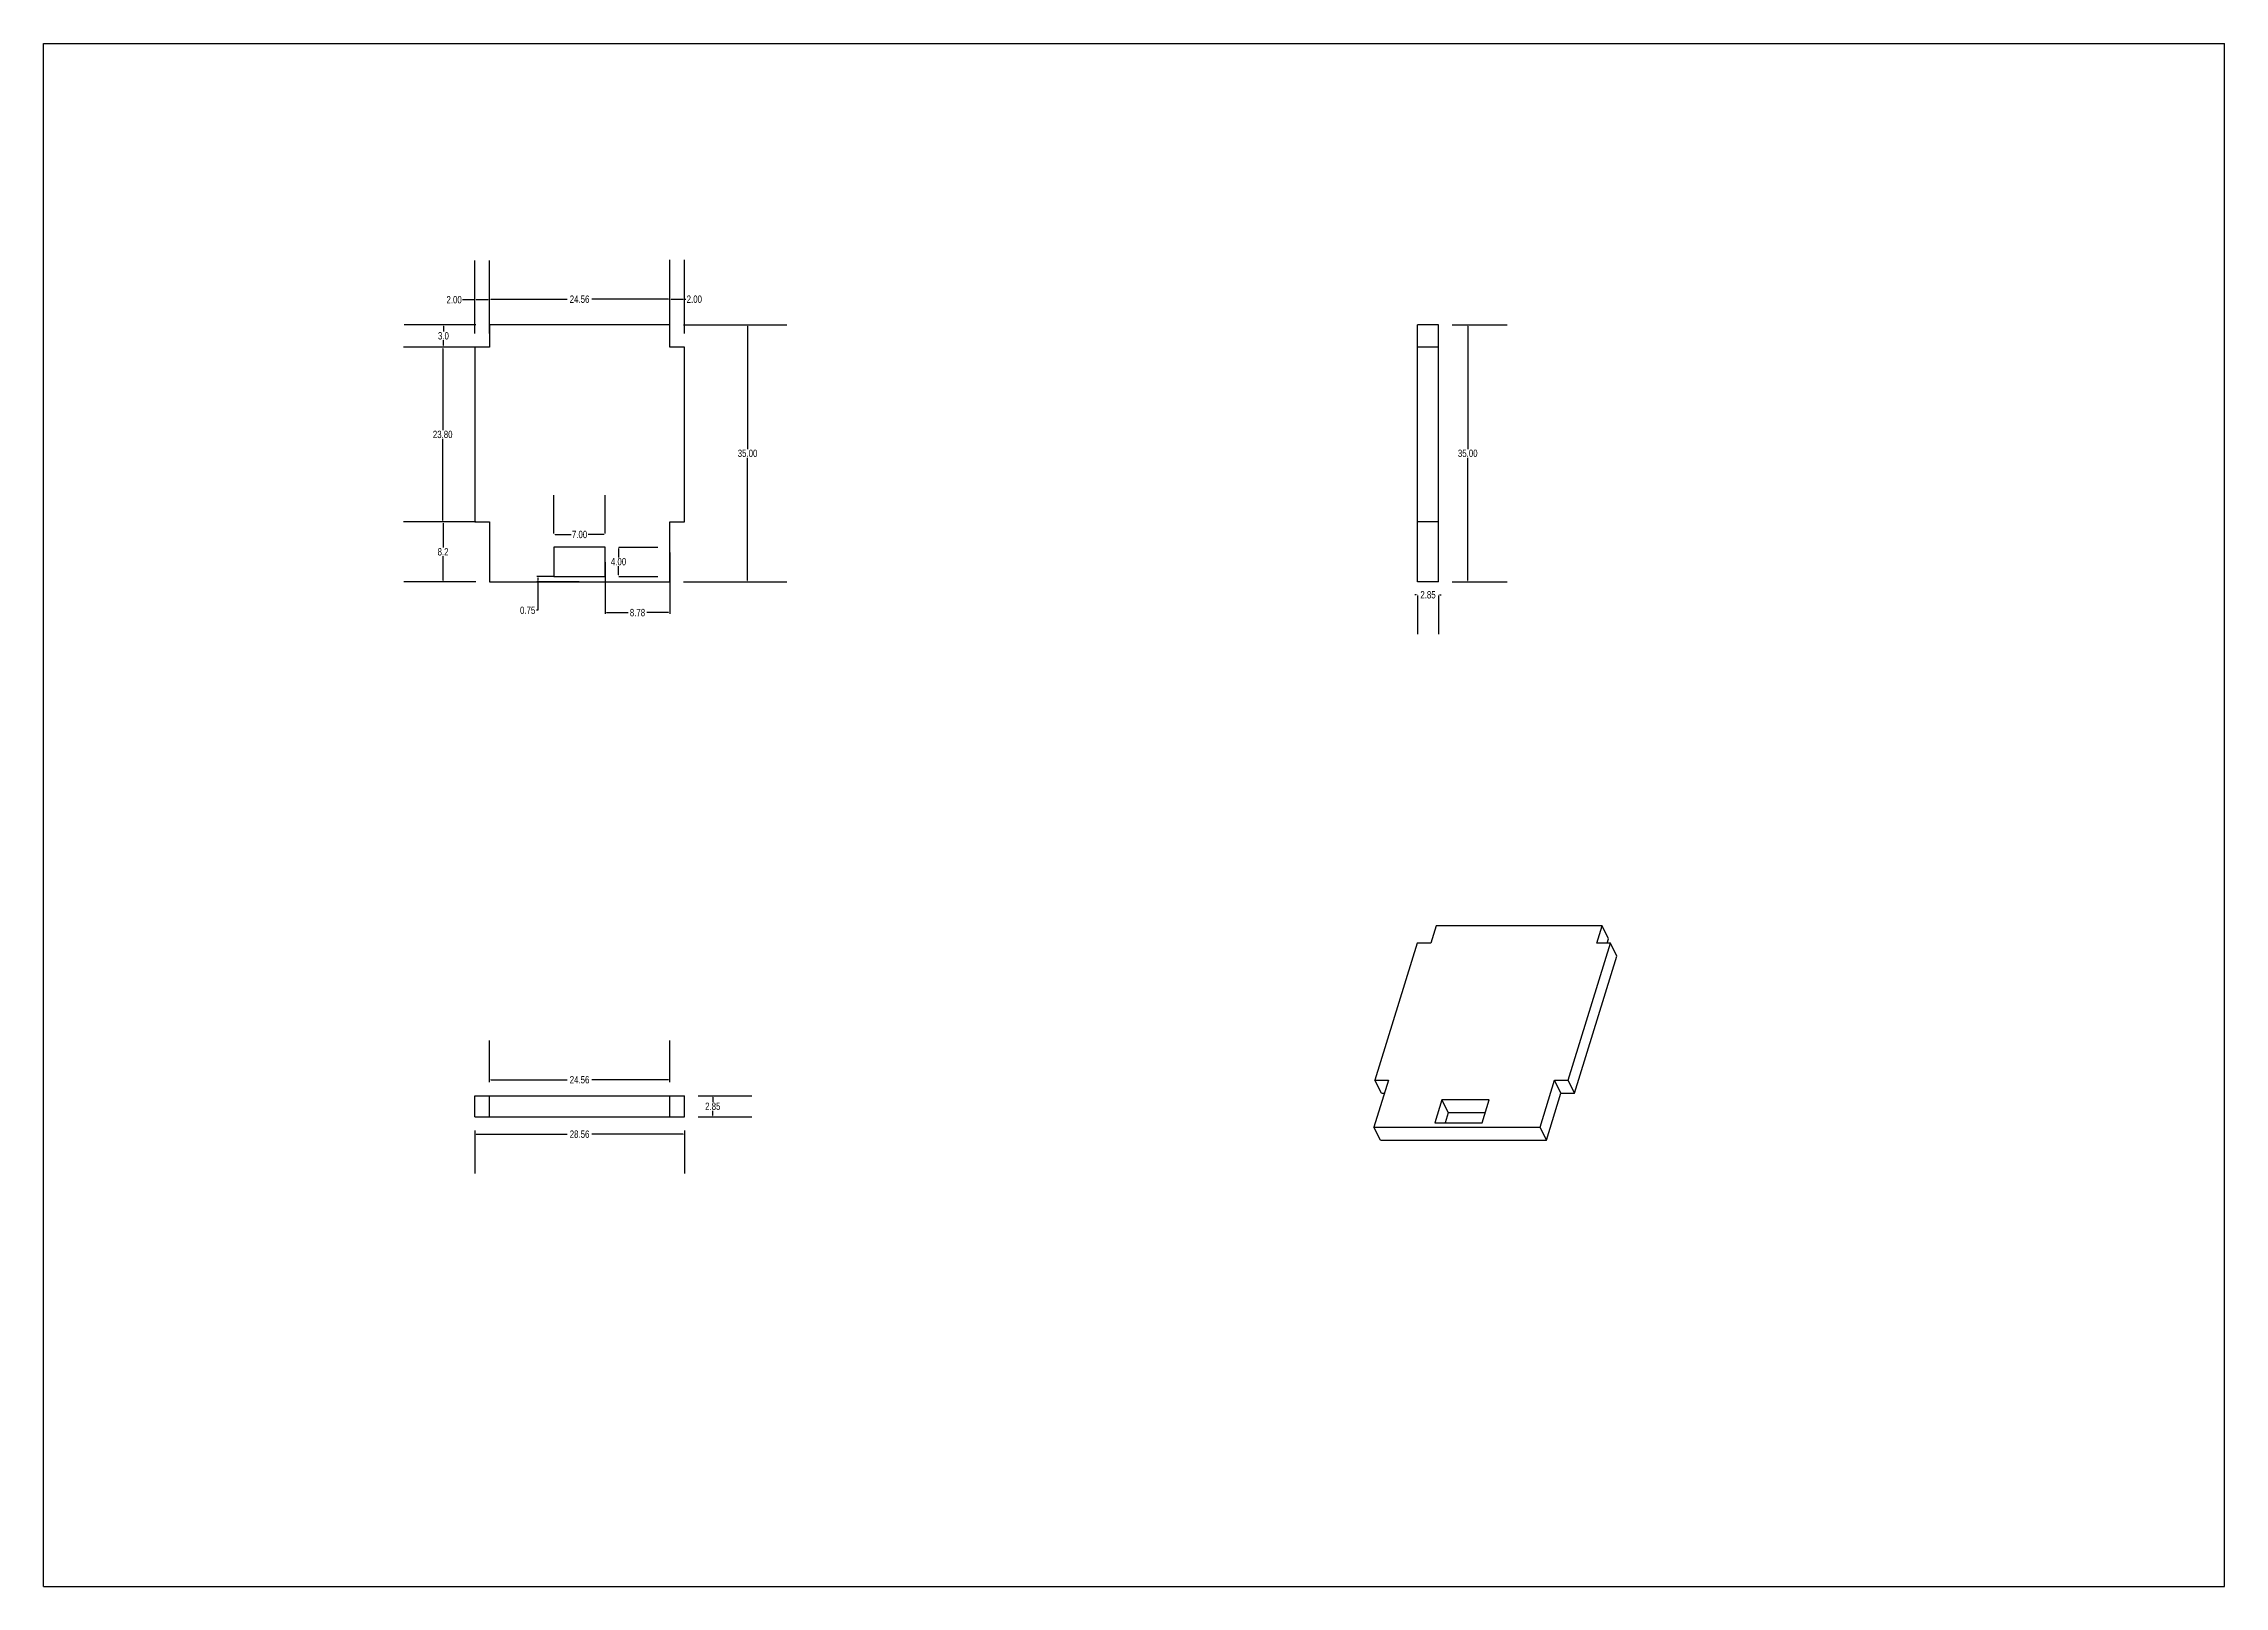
# Model space of a CAD drawing. Header units: millimetres. Extents: x 0 to 297, y 0 to 210.
import ezdxf

# ---------------------------------------------------------------- set-up
doc = ezdxf.new("R2010")
doc.units = ezdxf.units.MM
doc.header["$LTSCALE"] = 16.335
doc.header["$PDMODE"] = 3
doc.header["$PDSIZE"] = 0.3125
doc.layers.get('0').update_dxf_attribs({"linetype": 'CONTINUOUS'})
doc.layers.get('Defpoints').update_dxf_attribs({"linetype": 'CONTINUOUS'})
doc.styles.get("Standard").update_dxf_attribs({"font": 'txt', "width": 0.8})
doc.dimstyles.get("Standard").update_dxf_attribs({"dimtxt": 1, "dimasz": 0.1875, "dimexe": 0.18, "dimexo": 0.0625, "dimgap": 0.09, "dimtad": 0, "dimtih": 1, "dimtoh": 1, "dimdsep": 46, "dimtxsty": 'STANDARD', "dimcen": 0.09, "dimclrd": 2, "dimclre": 2, "dimclrt": 2, "dimadec": 0, "dimazin": 0, "dimtp": 0.01, "dimtm": 0.01, "dimtfac": 1, "dimtofl": 0, "dimtmove": 0, "dimatfit": 3, "dimfxl": 1, "dimtolj": 1, "dimarcsym": 0})

# ---------------------------------------------------------------- blocks, each defined once
blk = doc.blocks.new('*D1')
at = {"color": 2, "lineweight": -2, "transparency": 16777216}
for p, q in [((60.71, 171.79), (60.71, 175.39)), ((85.27, 171.79), (85.27, 175.39)), ((60.9, 175.21), (71.3, 175.21)), ((85.09, 175.21), (74.68, 175.21))]:
    blk.add_line(p, q, dxfattribs=at)
at = {"color": 2, "transparency": 16777216}
for points in [[(60.9, 175.25), (60.9, 175.18), (60.71, 175.21)], [(85.09, 175.25), (85.09, 175.18), (85.27, 175.21)]]:
    blk.add_solid(points, dxfattribs=at)
at = {"layer": 'Defpoints', "color": 0, "transparency": 16777216}
for p in [(85.27, 175.21), (60.71, 171.73), (85.27, 171.73)]:
    blk.add_point(p, dxfattribs=at)
at = {"color": 2, "transparency": 16777216, "insert": (72.99, 175.21), "char_height": 1, "attachment_point": 5}
blk.add_mtext('\\A1;24.56', dxfattribs=at)
blk = doc.blocks.new('*D2')
at = {"color": 2, "lineweight": -2, "transparency": 16777216}
for p, q in [((87.13, 171.73), (101.22, 171.73)), ((95.87, 171.54), (95.87, 154.82)), ((95.87, 136.92), (95.87, 153.64)), ((87.13, 136.73), (101.22, 136.73))]:
    blk.add_line(p, q, dxfattribs=at)
at = {"color": 2, "transparency": 16777216}
for points in [[(95.84, 171.54), (95.91, 171.54), (95.87, 171.73)], [(95.84, 136.92), (95.91, 136.92), (95.87, 136.73)]]:
    blk.add_solid(points, dxfattribs=at)
at = {"layer": 'Defpoints', "color": 0, "transparency": 16777216}
for p in [(85.27, 171.73), (85.27, 136.73), (95.87, 136.73)]:
    blk.add_point(p, dxfattribs=at)
at = {"color": 2, "transparency": 16777216, "insert": (95.87, 154.23), "char_height": 1, "attachment_point": 5}
blk.add_mtext('\\A1;35.00', dxfattribs=at)
blk = doc.blocks.new('*D3')
at = {"color": 2, "lineweight": -2, "transparency": 16777216}
for p, q in [((58.71, 170.56), (58.71, 180.48)), ((60.71, 170.56), (60.71, 180.48)), ((58.71, 175.14), (57.06, 175.14)), ((60.53, 175.14), (58.9, 175.14))]:
    blk.add_line(p, q, dxfattribs=at)
at = {"color": 2, "transparency": 16777216}
for points in [[(58.9, 175.17), (58.9, 175.11), (58.71, 175.14)], [(60.53, 175.17), (60.53, 175.11), (60.71, 175.14)]]:
    blk.add_solid(points, dxfattribs=at)
at = {"layer": 'Defpoints', "color": 0, "transparency": 16777216}
for p in [(60.71, 175.14), (58.71, 168.7), (60.71, 168.7)]:
    blk.add_point(p, dxfattribs=at)
at = {"color": 2, "transparency": 16777216, "insert": (55.91, 175.14), "char_height": 1, "attachment_point": 5}
blk.add_mtext('\\A1;2.00', dxfattribs=at)
blk = doc.blocks.new('*D4')
at = {"color": 2, "lineweight": -2, "transparency": 16777216}
for p, q in [((85.27, 170.56), (85.27, 180.56)), ((87.27, 170.56), (87.27, 180.56)), ((85.46, 175.21), (87.09, 175.21)), ((87.27, 175.21), (87.46, 175.21))]:
    blk.add_line(p, q, dxfattribs=at)
at = {"color": 2, "transparency": 16777216}
for points in [[(85.46, 175.25), (85.46, 175.18), (85.27, 175.21)], [(87.09, 175.25), (87.09, 175.18), (87.27, 175.21)]]:
    blk.add_solid(points, dxfattribs=at)
at = {"layer": 'Defpoints', "color": 0, "transparency": 16777216}
for p in [(87.27, 175.21), (85.27, 168.7), (87.27, 168.7)]:
    blk.add_point(p, dxfattribs=at)
at = {"color": 2, "transparency": 16777216, "insert": (88.62, 175.21), "char_height": 1, "attachment_point": 5}
blk.add_mtext('\\A1;2.00', dxfattribs=at)
blk = doc.blocks.new('*D5')
at = {"color": 2, "lineweight": -2, "transparency": 16777216}
for p, q in [((58.86, 171.73), (49.1, 171.73)), ((54.45, 171.54), (54.45, 170.81)), ((54.45, 168.89), (54.45, 169.63)), ((58.86, 168.7), (49.1, 168.7))]:
    blk.add_line(p, q, dxfattribs=at)
at = {"color": 2, "transparency": 16777216}
for points in [[(54.42, 171.54), (54.48, 171.54), (54.45, 171.73)], [(54.42, 168.89), (54.48, 168.89), (54.45, 168.7)]]:
    blk.add_solid(points, dxfattribs=at)
at = {"layer": 'Defpoints', "color": 0, "transparency": 16777216}
for p in [(60.71, 171.73), (54.45, 168.7), (60.71, 168.7)]:
    blk.add_point(p, dxfattribs=at)
at = {"color": 2, "transparency": 16777216, "insert": (54.45, 170.22), "char_height": 1, "attachment_point": 5}
blk.add_mtext('\\A1;3.0', dxfattribs=at)
blk = doc.blocks.new('*D6')
at = {"color": 2, "lineweight": -2, "transparency": 16777216}
for p, q in [((58.86, 144.9), (49.05, 144.9)), ((54.4, 144.71), (54.4, 141.41)), ((54.4, 136.92), (54.4, 140.23)), ((58.86, 136.73), (49.05, 136.73))]:
    blk.add_line(p, q, dxfattribs=at)
at = {"color": 2, "transparency": 16777216}
for points in [[(54.37, 144.71), (54.43, 144.71), (54.4, 144.9)], [(54.37, 136.92), (54.43, 136.92), (54.4, 136.73)]]:
    blk.add_solid(points, dxfattribs=at)
at = {"layer": 'Defpoints', "color": 0, "transparency": 16777216}
for p in [(60.71, 144.9), (54.4, 136.73), (60.71, 136.73)]:
    blk.add_point(p, dxfattribs=at)
at = {"color": 2, "transparency": 16777216, "insert": (54.4, 140.82), "char_height": 1, "attachment_point": 5}
blk.add_mtext('\\A1;8.2', dxfattribs=at)
blk = doc.blocks.new('*D7')
at = {"color": 2, "lineweight": -2, "transparency": 16777216}
for p, q in [((56.86, 168.7), (49.01, 168.7)), ((54.35, 168.51), (54.35, 157.39)), ((54.35, 145.09), (54.35, 156.21)), ((57, 144.9), (49.01, 144.9))]:
    blk.add_line(p, q, dxfattribs=at)
at = {"color": 2, "transparency": 16777216}
for points in [[(54.32, 168.51), (54.38, 168.51), (54.35, 168.7)], [(54.32, 145.09), (54.38, 145.09), (54.35, 144.9)]]:
    blk.add_solid(points, dxfattribs=at)
at = {"layer": 'Defpoints', "color": 0, "transparency": 16777216}
for p in [(58.71, 168.7), (54.35, 144.9), (58.86, 144.9)]:
    blk.add_point(p, dxfattribs=at)
at = {"color": 2, "transparency": 16777216, "insert": (54.35, 156.8), "char_height": 1, "attachment_point": 5}
blk.add_mtext('\\A1;23.80', dxfattribs=at)
blk = doc.blocks.new('*D8')
at = {"color": 2, "lineweight": -2, "transparency": 16777216}
for p, q in [((69.49, 143.33), (69.49, 148.52)), ((76.49, 143.33), (76.49, 148.52)), ((69.68, 143.18), (71.84, 143.18)), ((76.31, 143.18), (74.15, 143.18))]:
    blk.add_line(p, q, dxfattribs=at)
at = {"color": 2, "transparency": 16777216}
for points in [[(69.68, 143.21), (69.68, 143.15), (69.49, 143.18)], [(76.31, 143.21), (76.31, 143.15), (76.49, 143.18)]]:
    blk.add_solid(points, dxfattribs=at)
at = {"layer": 'Defpoints', "color": 0, "transparency": 16777216}
for p in [(76.49, 143.18), (69.49, 141.48), (76.49, 141.48)]:
    blk.add_point(p, dxfattribs=at)
at = {"color": 2, "transparency": 16777216, "insert": (72.99, 143.18), "char_height": 1, "attachment_point": 5}
blk.add_mtext('\\A1;7.00', dxfattribs=at)
blk = doc.blocks.new('*D9')
at = {"color": 2, "lineweight": -2, "transparency": 16777216}
for p, q in [((78.3, 141.29), (78.3, 140.07)), ((78.35, 141.48), (83.65, 141.48)), ((78.3, 137.67), (78.3, 138.89)), ((78.35, 137.48), (83.65, 137.48))]:
    blk.add_line(p, q, dxfattribs=at)
at = {"color": 2, "transparency": 16777216}
for points in [[(78.27, 141.29), (78.33, 141.29), (78.3, 141.48)], [(78.27, 137.67), (78.33, 137.67), (78.3, 137.48)]]:
    blk.add_solid(points, dxfattribs=at)
at = {"layer": 'Defpoints', "color": 0, "transparency": 16777216}
for p in [(76.49, 141.48), (76.49, 137.48), (78.3, 137.48)]:
    blk.add_point(p, dxfattribs=at)
at = {"color": 2, "transparency": 16777216, "insert": (78.3, 139.48), "char_height": 1, "attachment_point": 5}
blk.add_mtext('\\A1;4.00', dxfattribs=at)
blk = doc.blocks.new('*D11')
at = {"color": 2, "lineweight": -2, "transparency": 16777216}
for p, q in [((186.93, 134.97), (186.74, 134.97)), ((187.12, 134.88), (187.12, 129.63)), ((189.97, 134.88), (189.97, 129.63)), ((190.15, 134.97), (190.34, 134.97))]:
    blk.add_line(p, q, dxfattribs=at)
at = {"color": 2, "transparency": 16777216}
for points in [[(186.93, 135.01), (186.93, 134.94), (187.12, 134.97)], [(190.15, 135.01), (190.15, 134.94), (189.97, 134.97)]]:
    blk.add_solid(points, dxfattribs=at)
at = {"layer": 'Defpoints', "color": 0, "transparency": 16777216}
for p in [(187.12, 136.73), (189.97, 136.73), (187.12, 134.97)]:
    blk.add_point(p, dxfattribs=at)
at = {"color": 2, "transparency": 16777216, "insert": (188.54, 134.97), "char_height": 1, "attachment_point": 5}
blk.add_mtext('\\A1;2.85', dxfattribs=at)
blk = doc.blocks.new('*D12')
at = {"color": 2, "lineweight": -2, "transparency": 16777216}
for p, q in [((191.82, 171.73), (199.3, 171.73)), ((193.95, 171.54), (193.95, 154.82)), ((193.95, 136.92), (193.95, 153.64)), ((191.82, 136.73), (199.3, 136.73))]:
    blk.add_line(p, q, dxfattribs=at)
at = {"color": 2, "transparency": 16777216}
for points in [[(193.92, 171.54), (193.99, 171.54), (193.95, 171.73)], [(193.92, 136.92), (193.99, 136.92), (193.95, 136.73)]]:
    blk.add_solid(points, dxfattribs=at)
at = {"layer": 'Defpoints', "color": 0, "transparency": 16777216}
for p in [(189.97, 171.73), (189.97, 136.73), (193.95, 136.73)]:
    blk.add_point(p, dxfattribs=at)
at = {"color": 2, "transparency": 16777216, "insert": (193.95, 154.23), "char_height": 1, "attachment_point": 5}
blk.add_mtext('\\A1;35.00', dxfattribs=at)
blk = doc.blocks.new('*D13')
at = {"color": 2, "lineweight": -2, "transparency": 16777216}
for p, q in [((58.71, 62.05), (58.71, 56.21)), ((58.9, 61.55), (71.3, 61.55)), ((87.09, 61.55), (74.68, 61.55)), ((87.27, 62.05), (87.27, 56.21))]:
    blk.add_line(p, q, dxfattribs=at)
at = {"color": 2, "transparency": 16777216}
for points in [[(58.9, 61.59), (58.9, 61.52), (58.71, 61.55)], [(87.09, 61.59), (87.09, 61.52), (87.27, 61.55)]]:
    blk.add_solid(points, dxfattribs=at)
at = {"layer": 'Defpoints', "color": 0, "transparency": 16777216}
for p in [(58.71, 63.91), (87.27, 63.91), (87.27, 61.55)]:
    blk.add_point(p, dxfattribs=at)
at = {"color": 2, "transparency": 16777216, "insert": (72.99, 61.55), "char_height": 1, "attachment_point": 5}
blk.add_mtext('\\A1;28.56', dxfattribs=at)
blk = doc.blocks.new('*D14')
at = {"color": 2, "lineweight": -2, "transparency": 16777216}
for p, q in [((89.13, 66.76), (96.47, 66.76)), ((91.13, 66.57), (91.13, 65.93)), ((89.13, 63.91), (96.47, 63.91)), ((91.13, 64.1), (91.13, 64.75))]:
    blk.add_line(p, q, dxfattribs=at)
at = {"color": 2, "transparency": 16777216}
for points in [[(91.1, 66.57), (91.16, 66.57), (91.13, 66.76)], [(91.1, 64.1), (91.16, 64.1), (91.13, 63.91)]]:
    blk.add_solid(points, dxfattribs=at)
at = {"layer": 'Defpoints', "color": 0, "transparency": 16777216}
for p in [(87.27, 66.76), (87.27, 63.91), (91.13, 63.91)]:
    blk.add_point(p, dxfattribs=at)
at = {"color": 2, "transparency": 16777216, "insert": (91.13, 65.34), "char_height": 1, "attachment_point": 5}
blk.add_mtext('\\A1;2.85', dxfattribs=at)
blk = doc.blocks.new('*D15')
at = {"color": 2, "lineweight": -2, "transparency": 16777216}
for p, q in [((60.71, 68.62), (60.71, 74.31)), ((85.27, 68.62), (85.27, 74.31)), ((60.9, 68.96), (71.3, 68.96)), ((85.09, 68.96), (74.68, 68.96))]:
    blk.add_line(p, q, dxfattribs=at)
at = {"color": 2, "transparency": 16777216}
for points in [[(60.9, 68.99), (60.9, 68.93), (60.71, 68.96)], [(85.09, 68.99), (85.09, 68.93), (85.27, 68.96)]]:
    blk.add_solid(points, dxfattribs=at)
at = {"layer": 'Defpoints', "color": 0, "transparency": 16777216}
for p in [(85.27, 68.96), (60.71, 66.76), (85.27, 66.76)]:
    blk.add_point(p, dxfattribs=at)
at = {"color": 2, "transparency": 16777216, "insert": (72.99, 68.96), "char_height": 1, "attachment_point": 5}
blk.add_mtext('\\A1;24.56', dxfattribs=at)
blk = doc.blocks.new('*D16')
at = {"color": 2, "lineweight": -2, "transparency": 16777216}
for p, q in [((69.43, 137.48), (67.15, 137.48)), ((72.93, 136.73), (67.15, 136.73)), ((67.33, 137.29), (67.33, 136.92)), ((67.33, 136.73), (67.33, 132.86)), ((67.33, 132.86), (67.14, 132.86))]:
    blk.add_line(p, q, dxfattribs=at)
at = {"color": 2, "transparency": 16777216}
for points in [[(67.3, 137.29), (67.36, 137.29), (67.33, 137.48)], [(67.3, 136.92), (67.36, 136.92), (67.33, 136.73)]]:
    blk.add_solid(points, dxfattribs=at)
at = {"layer": 'Defpoints', "color": 0, "transparency": 16777216}
for p in [(67.33, 136.73), (69.49, 137.48), (72.99, 136.73)]:
    blk.add_point(p, dxfattribs=at)
at = {"color": 2, "transparency": 16777216, "insert": (65.92, 132.86), "char_height": 1, "attachment_point": 5}
blk.add_mtext('\\A1;0.75', dxfattribs=at)
blk = doc.blocks.new('*D17')
at = {"color": 2, "lineweight": -2, "transparency": 16777216}
for p, q in [((85.27, 140.75), (85.27, 132.37)), ((76.49, 139.42), (76.49, 132.37)), ((76.68, 132.55), (79.59, 132.55)), ((85.09, 132.55), (82.17, 132.55))]:
    blk.add_line(p, q, dxfattribs=at)
at = {"color": 2, "transparency": 16777216}
for points in [[(76.68, 132.58), (76.68, 132.52), (76.49, 132.55)], [(85.09, 132.58), (85.09, 132.52), (85.27, 132.55)]]:
    blk.add_solid(points, dxfattribs=at)
at = {"layer": 'Defpoints', "color": 0, "transparency": 16777216}
for p in [(85.27, 140.82), (76.49, 139.48), (85.27, 132.55)]:
    blk.add_point(p, dxfattribs=at)
at = {"color": 2, "transparency": 16777216, "insert": (80.88, 132.55), "char_height": 1, "attachment_point": 5}
blk.add_mtext('\\A1;8.78', dxfattribs=at)

msp = doc.modelspace()

# ---------------------------------------------------------------- linework, layer by layer
at = {"color": 7, "linetype": 'Continuous'}
for p, q in [((0, 0), (0, 210)), ((0, 210), (297, 210)), ((297, 0), (297, 210)), ((60.714, 171.732), (60.714, 168.702)), ((85.274, 171.732), (60.714, 171.732)), ((85.274, 168.702), (85.274, 171.732)), ((187.117, 136.732), (187.117, 171.732)), ((189.967, 171.732), (187.117, 171.732)), ((189.967, 136.732), (189.967, 171.732)), ((58.714, 168.702), (58.714, 144.902)), ((60.714, 168.702), (58.714, 168.702)), ((87.274, 168.702), (85.274, 168.702)), ((87.274, 144.902), (87.274, 168.702)), ((189.967, 168.702), (187.117, 168.702)), ((58.714, 144.902), (60.714, 144.902)), ((60.714, 144.902), (60.714, 136.732)), ((85.274, 144.902), (87.274, 144.902)), ((85.274, 136.732), (85.274, 144.902)), ((189.967, 144.902), (187.117, 144.902)), ((76.494, 141.478), (69.494, 141.478)), ((69.494, 141.478), (69.494, 137.478)), ((76.494, 137.478), (76.494, 141.478)), ((60.714, 136.732), (85.274, 136.732)), ((69.494, 137.478), (76.494, 137.478)), ((189.967, 136.732), (187.117, 136.732)), ((189.654, 89.908), (188.921, 87.534)), ((212.276, 89.908), (189.654, 89.908)), ((211.542, 87.534), (212.276, 89.908)), ((213.145, 88.136), (212.276, 89.908)), ((187.079, 87.534), (181.318, 68.891)), ((188.921, 87.534), (187.079, 87.534)), ((207.623, 68.891), (213.384, 87.534)), ((213.384, 87.534), (211.542, 87.534)), ((212.959, 87.534), (213.145, 88.136)), ((214.254, 85.763), (213.384, 87.534)), ((208.492, 67.119), (214.254, 85.763)), ((183.16, 68.891), (181.182, 62.491)), ((182.187, 67.119), (181.318, 68.891)), ((181.318, 68.891), (183.16, 68.891)), ((203.803, 62.491), (205.781, 68.891)), ((205.781, 68.891), (207.623, 68.891)), ((206.65, 67.119), (205.781, 68.891)), ((208.492, 67.119), (207.623, 68.891)), ((58.714, 63.911), (58.714, 66.761)), ((58.714, 66.761), (87.274, 66.761)), ((60.714, 63.911), (60.714, 66.761)), ((85.274, 63.911), (85.274, 66.761)), ((87.274, 63.911), (87.274, 66.761)), ((182.187, 67.119), (182.612, 67.119)), ((190.418, 66.209), (189.45, 63.076)), ((190.418, 66.209), (191.287, 64.438)), ((196.865, 66.209), (190.418, 66.209)), ((195.897, 63.076), (196.865, 66.209)), ((204.673, 60.72), (206.65, 67.119)), ((206.65, 67.119), (208.492, 67.119)), ((58.714, 63.911), (87.274, 63.911)), ((182.051, 60.72), (181.182, 62.491)), ((181.182, 62.491), (203.803, 62.491)), ((189.45, 63.076), (195.897, 63.076)), ((191.287, 64.438), (190.866, 63.076)), ((196.318, 64.438), (191.287, 64.438)), ((204.673, 60.72), (203.803, 62.491)), ((182.051, 60.72), (204.673, 60.72)), ((0, 0), (297, 0))]:
    msp.add_line(p, q, dxfattribs=at)

# ---------------------------------------------------------------- dimensions: what is measured, and where the dimension line sits
dim = msp.add_linear_dim(base=(60.714, 175.138), p1=(58.714, 168.702), p2=(60.714, 168.702), dimstyle='STANDARD', override={"dimexe": 5.346, "dimexo": 1.85625, "dimzin": 0, "dimcen": 2.673, "dimtp": 0, "dimtm": 0, "dimtdec": 4, "dimtzin": 0})
dim.commit()
dim.dimension.update_dxf_attribs({"geometry": '*D3', "text_midpoint": (55.907, 175.138), "dimtype": 160})
for base, p1, p2, picture, middle in [((87.274, 175.215), (85.274, 168.702), (87.274, 168.702), '*D4', (88.618, 175.215)), ((76.494, 143.179), (69.494, 141.478), (76.494, 141.478), '*D8', (72.994, 143.179)), ((187.117, 134.974), (189.967, 136.732), (187.117, 136.732), '*D11', (188.542, 134.974)), ((85.274, 68.959), (60.714, 66.761), (85.274, 66.761), '*D15', (72.994, 68.959)), ((87.274, 61.555), (58.714, 63.911), (87.274, 63.911), '*D13', (72.994, 61.555))]:
    dim = msp.add_linear_dim(base=base, p1=p1, p2=p2, dimstyle='STANDARD', override={"dimexe": 5.346, "dimexo": 1.85625, "dimzin": 0, "dimcen": 2.673, "dimtp": 0, "dimtm": 0, "dimtdec": 4, "dimtzin": 0})
    dim.commit()
    dim.dimension.update_dxf_attribs({"geometry": picture, "text_midpoint": middle})
for base, p1, p2, picture, middle in [((85.274, 175.215), (60.714, 171.732), (85.274, 171.732), '*D1', (72.994, 175.215)), ((85.274, 132.549), (76.494, 139.478), (85.274, 140.817), '*D17', (80.884, 132.549))]:
    dim = msp.add_linear_dim(base=base, p1=p1, p2=p2, dimstyle='STANDARD')
    dim.commit()
    dim.dimension.update_dxf_attribs({"geometry": picture, "text_midpoint": middle})
for base, p1, p2, override, picture, middle in [((54.45, 168.702), (60.714, 171.732), (60.714, 168.702), {"dimexe": 5.346, "dimexo": 1.85625, "dimdec": 1, "dimzin": 0, "dimcen": 2.673, "dimtp": 0, "dimtm": 0, "dimtdec": 4, "dimtzin": 0}, '*D5', (54.45, 170.217)), ((95.874, 136.732), (85.274, 171.732), (85.274, 136.732), {"dimexe": 5.346, "dimexo": 1.85625, "dimzin": 0, "dimcen": 2.673, "dimtp": 0, "dimtm": 0, "dimtdec": 4, "dimtzin": 0}, '*D2', (95.874, 154.232)), ((193.955, 136.732), (189.967, 171.732), (189.967, 136.732), {"dimexe": 5.346, "dimexo": 1.85625, "dimzin": 0, "dimcen": 2.673, "dimtp": 0, "dimtm": 0, "dimtdec": 4, "dimtzin": 0}, '*D12', (193.955, 154.232)), ((54.351, 144.902), (58.714, 168.702), (58.858, 144.902), {"dimexe": 5.346, "dimexo": 1.85625, "dimzin": 0, "dimcen": 2.673, "dimtp": 0, "dimtm": 0, "dimtdec": 4, "dimtzin": 0}, '*D7', (54.351, 156.802)), ((54.401, 136.732), (60.714, 144.902), (60.714, 136.732), {"dimexe": 5.346, "dimexo": 1.85625, "dimdec": 1, "dimzin": 0, "dimcen": 2.673, "dimtp": 0, "dimtm": 0, "dimtdec": 4, "dimtzin": 0}, '*D6', (54.401, 140.817)), ((78.303, 137.478), (76.494, 141.478), (76.494, 137.478), {"dimexe": 5.346, "dimexo": 1.85625, "dimzin": 0, "dimcen": 2.673, "dimtp": 0, "dimtm": 0, "dimtdec": 4, "dimtzin": 0}, '*D9', (78.303, 139.478)), ((91.128, 63.911), (87.274, 66.761), (87.274, 63.911), {"dimexe": 5.346, "dimexo": 1.85625, "dimzin": 0, "dimcen": 2.673, "dimtp": 0, "dimtm": 0, "dimtdec": 4, "dimtzin": 0}, '*D14', (91.128, 65.336))]:
    dim = msp.add_linear_dim(base=base, p1=p1, p2=p2, angle=90, dimstyle='STANDARD', override=override)
    dim.commit()
    dim.dimension.update_dxf_attribs({"geometry": picture, "text_midpoint": middle})
dim = msp.add_linear_dim(base=(67.327, 136.732), p1=(69.494, 137.478), p2=(72.994, 136.732), angle=90, dimstyle='STANDARD')
dim.commit()
dim.dimension.update_dxf_attribs({"geometry": '*D16', "text_midpoint": (65.916, 132.856), "dimtype": 160})

doc.saveas('drawing.dxf')
